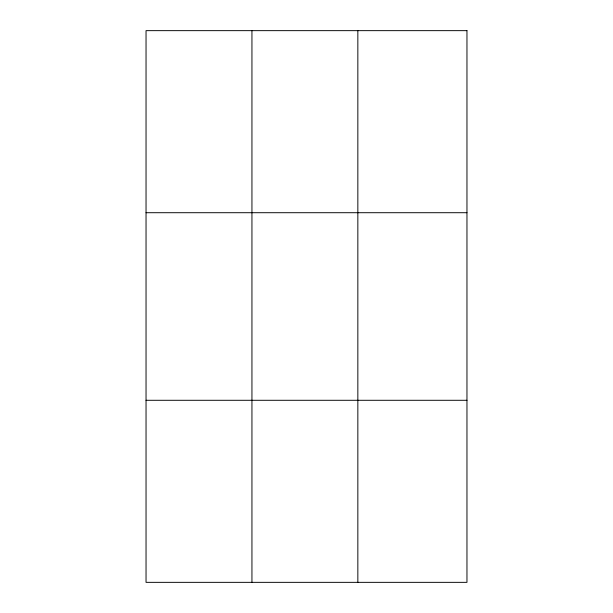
<?xml version="1.0" encoding="UTF-8"?>
<svg xmlns="http://www.w3.org/2000/svg" width="613" height="613" viewBox="0 0 613 613"><rect width="100%" height="100%" fill="white"/><g stroke="black" fill="none" stroke-linecap="round" stroke-linejoin="round"><path stroke-width="0.92" d="M251.943 30.65L251.943 582.35M357.846 30.65L357.846 582.35M146.04 212.711L466.96 212.711M146.04 400.289L466.96 400.289M466.96 30.65L466.96 582.35L146.04 582.35L146.04 30.65L466.96 30.65"/></g></svg>
